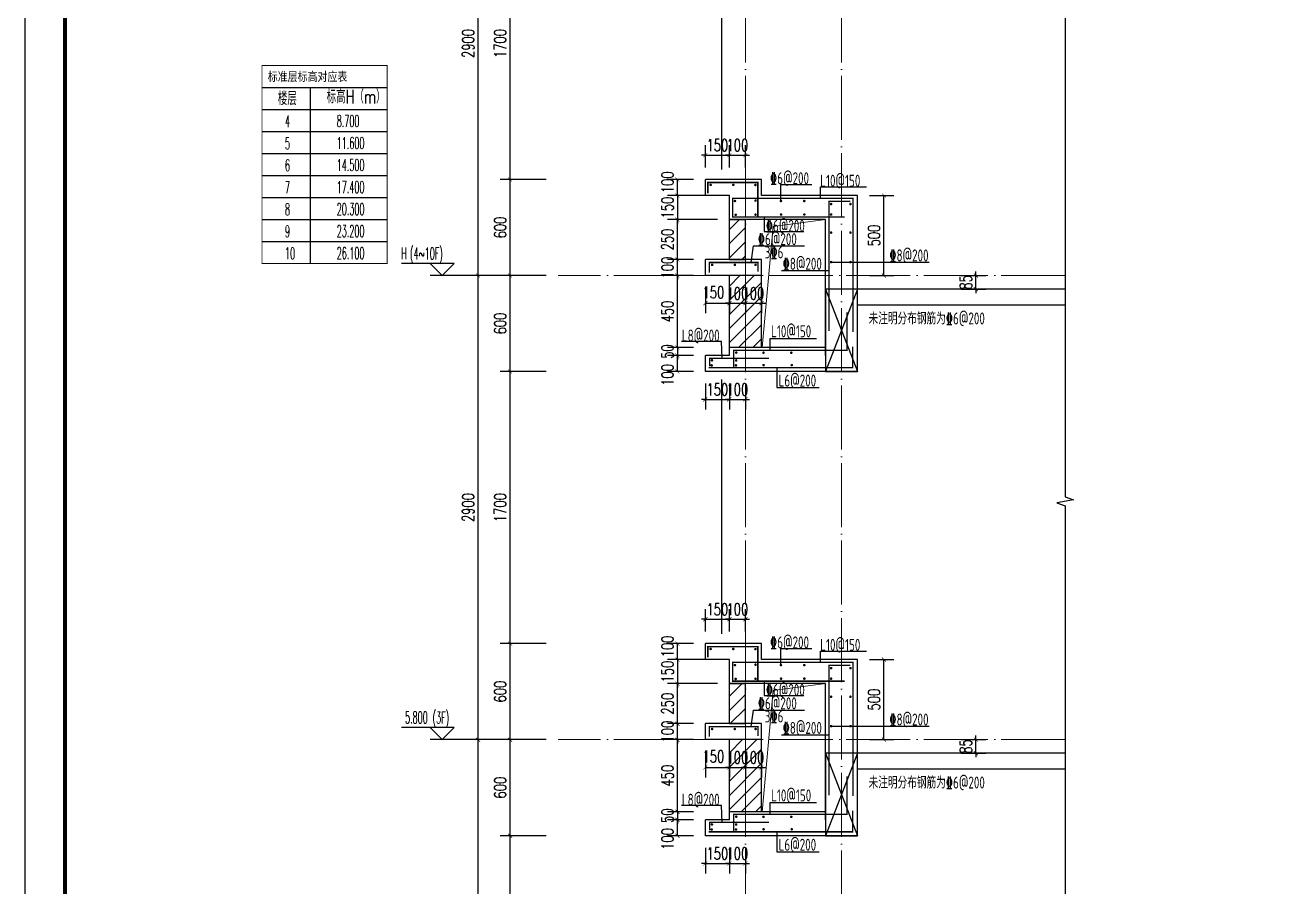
# Model space of a CAD drawing. Extents: x -461650 to 361314, y 245336 to 769729.
# Drawn here: x 209554 to 217406, y 665003 to 670388 of the extents above; entities that cross this region are included whole.
import ezdxf

# ---------------------------------------------------------------- set-up
doc = ezdxf.new("R2010")
doc.units = 0
doc.header["$LTSCALE"] = 1000
doc.linetypes.add('DOTE', pattern=[2.42, 2, -0.2, 0.02, -0.2])
doc.layers.get('0').update_dxf_attribs({"linetype": 'CONTINUOUS'})
doc.layers.get('DEFPOINTS').update_dxf_attribs({"linetype": 'CONTINUOUS'})
for name, color, linetype in [('C-Sheet-图框', 101, 'CONTINUOUS'), ('DIM_ELEV', 3, 'CONTINUOUS'), ('DIM_SYMB', 3, 'CONTINUOUS'), ('PUB_DIM', 3, 'CONTINUOUS'), ('PUB_TEXT', 2, 'CONTINUOUS'), ('REIN', 6, 'CONTINUOUS'), ('S-大样-砼线', 7, 'CONTINUOUS'), ('S-引出线', 40, 'CONTINUOUS'), ('TEXT', 2, 'CONTINUOUS'), ('WALL', 5, 'CONTINUOUS'), ('yichutu', 7, 'CONTINUOUS'), ('看线', 251, 'CONTINUOUS')]:
    doc.layers.add(name, color=color, linetype=linetype)
for name, color, linetype, lineweight in [('DOTE', 19, 'DOTE', 9), ('PUB_HATCH', 8, 'CONTINUOUS', 9), ('图框', 9, 'CONTINUOUS', 18), ('立面-洞口示意', 152, 'CONTINUOUS', 13)]:
    doc.layers.add(name, color=color, linetype=linetype, lineweight=lineweight)
doc.styles.add('_TCH_DIM', font='SIMPLEX.shx', dxfattribs={"width": 0.7, "bigfont": 'GBCBIG.shx'})
doc.styles.add('_TCH_DIM_T3', font='SIMPLEX', dxfattribs={"width": 0.705882, "bigfont": 'GBCBIG'})
doc.styles.add('TSSD_REIN', font='tssdeng.shx', dxfattribs={"width": 0.7, "height": 300, "bigfont": 'tssdchn.shx'})
doc.styles.add('w', font='tssdeng.shx', dxfattribs={"width": 0.8, "bigfont": 'tssdchn.shx'})
doc.styles.add('宋体', font='', dxfattribs={"height": 50})
doc.styles.get('宋体').set_extended_font_data('SimSun')
doc.dimstyles.new('_TCH_ARCH&&25', dxfattribs={"dimtxt": 74.375, "dimasz": 25, "dimexe": 62.5, "dimexo": 75, "dimgap": 25, "dimtad": 1, "dimdec": 0, "dimzin": 0, "dimdsep": 46, "dimtxsty": '_TCH_DIM_T3', "dimblk": 'ARCHTICK', "dimcen": 0.09, "dimclrt": 7, "dimazin": 0, "dimtfac": 1, "dimtdec": 0, "dimtix": 1, "dimtmove": 2, "dimatfit": 3, "dimldrblk": 'ARCHTICK', "dimfxl": 0, "dimtolj": 1, "dimtzin": 0, "dimarcsym": 0})
pattern_1 = [(45, (0, 44.88), (-44.1941915, 44.1941915), [])]

# ---------------------------------------------------------------- blocks, each defined once
blk = doc.blocks.new('GFDDDDRG')
at = {"layer": '图框'}
blk.add_lwpolyline([(923310, -107437), (923310, -159999), (893610, -159999), (893610, -107437)], close=True, dxfattribs=at)
blk.add_lwpolyline([(923310, -107437), (923310, -159999), (893610, -159999), (893610, -107437)], close=True, dxfattribs=at)
at = {"layer": '图框', "const_width": 50}
blk.add_lwpolyline([(894110, -159499), (922810, -159499), (922810, -108687), (894110, -108687)], close=True, dxfattribs=at)
blk = doc.blocks.new('A$C4D992532')
at = {"layer": 'C-Sheet-图框', "color": 0}
for p, q in [((-871.8, 1100), (-89.1, 1100)), ((-871.8, 1100), (-89.1, 1100)), ((-571.5, 1100), (-571.5, 0)), ((-871.8, 962.5), (-89.1, 962.5)), ((-871.8, 825), (-89.1, 825)), ((-871.8, 687.5), (-89.1, 687.5)), ((-871.8, 550), (-89.1, 550)), ((-871.8, 412.5), (-89.1, 412.5)), ((-871.8, 275), (-89.1, 275)), ((-871.8, 137.5), (-89.1, 137.5))]:
    blk.add_line(p, q, dxfattribs=at)
at = {"layer": 'C-Sheet-图框', "color": 0, "const_width": 6}
blk.add_lwpolyline([(-871.8, 0), (-89.1, 0), (-89.1, 1237.5), (-871.8, 1237.5)], close=True, dxfattribs=at)
at = {"layer": 'PUB_TEXT', "color": 2, "style": '宋体', "width": 0.8}
blk.add_text('标准层标高对应表', height=56.96, dxfattribs=at).set_placement((-835.8, 1139.9))
at = {"layer": 'PUB_TEXT', "style": '_TCH_DIM'}
for s, height, width, p in [('楼层', 84.4, 0.7, (-772.7, 989.5)), ('标高H（m）', 84.4, 0.7, (-468.2, 1000.6)), ('4', 74.4, 0.494118, (-728.4, 851.3)), ('8.700', 74.38, 0.494118, (-405, 853.2)), ('5', 74.4, 0.494118, (-728.4, 713.8)), ('11.600', 74.38, 0.494118, (-405, 715.7)), ('6', 74.4, 0.494118, (-728.4, 576.3)), ('14.500', 74.38, 0.494118, (-405, 578.2)), ('7', 74.4, 0.494118, (-728.4, 438.8)), ('17.400', 74.38, 0.494118, (-405, 440.7)), ('8', 74.4, 0.494118, (-728.4, 301.3)), ('20.300', 74.38, 0.494118, (-405, 303.2)), ('9', 74.4, 0.494118, (-728.4, 163.8)), ('23.200', 74.38, 0.494118, (-405, 165.7)), ('10', 74.38, 0.494118, (-728.4, 26.3)), ('26.100', 74.38, 0.494118, (-405, 28.2))]:
    blk.add_text(s, height=height, dxfattribs=dict(at, width=width)).set_placement(p)
blk = doc.blocks.new('yct-1051-594-26275-14850-25-1002.0')
at = {"layer": 'yichutu', "color": 7}
blk.add_lwpolyline([(0, 0), (0, 14850), (26275, 14850), (26275, 0)], close=True, dxfattribs=at)
blk = doc.blocks.new('_ArchTick')
at = {"color": 0, "linetype": 'ByBlock', "const_width": 0.15}
blk.add_lwpolyline([(-0.5, -0.5), (0.5, 0.5)], dxfattribs=at)
blk = doc.blocks.new('*D1346')
at = {"layer": 'DEFPOINTS', "color": 0}
for p in [(212583.8, 665323), (212883.8, 665323), (212883.8, 663623)]:
    blk.add_point(p, dxfattribs=at)
at = {"layer": 'PUB_DIM', "color": 0, "lineweight": -2}
for p, q in [((212808.8, 665323), (212521.3, 665323)), ((212583.8, 663623), (212583.8, 665323)), ((212808.8, 663623), (212521.3, 663623))]:
    blk.add_line(p, q, dxfattribs=at)
at = {"layer": 'PUB_DIM', "color": 0, "lineweight": -2, "xscale": 25, "yscale": 25, "zscale": 25}
for p, rotation in [((212583.8, 665323), 90), ((212583.8, 663623), 270)]:
    blk.add_blockref('_ArchTick', p, dxfattribs=dict(at, rotation=rotation))
at = {"layer": 'PUB_DIM', "color": 7, "insert": (212521.6, 664473), "char_height": 74.38, "attachment_point": 5, "rotation": 90, "style": '_TCH_DIM_T3'}
blk.add_mtext('\\A1;1700', dxfattribs=at)
blk = doc.blocks.new('*D1347')
at = {"layer": 'DEFPOINTS', "color": 0}
for p in [(212583.8, 665923), (212883.8, 665923), (212883.8, 665323)]:
    blk.add_point(p, dxfattribs=at)
at = {"layer": 'PUB_DIM', "color": 0, "lineweight": -2}
for p, q in [((212808.8, 665923), (212521.3, 665923)), ((212583.8, 665323), (212583.8, 665923)), ((212808.8, 665323), (212521.3, 665323))]:
    blk.add_line(p, q, dxfattribs=at)
at = {"layer": 'PUB_DIM', "color": 0, "lineweight": -2, "xscale": 25, "yscale": 25, "zscale": 25}
for p, rotation in [((212583.8, 665923), 90), ((212583.8, 665323), 270)]:
    blk.add_blockref('_ArchTick', p, dxfattribs=dict(at, rotation=rotation))
at = {"layer": 'PUB_DIM', "color": 7, "insert": (212521.6, 665623), "char_height": 74.38, "attachment_point": 5, "rotation": 90, "style": '_TCH_DIM_T3'}
blk.add_mtext('\\A1;600', dxfattribs=at)
blk = doc.blocks.new('*D1348')
at = {"layer": 'DEFPOINTS', "color": 0}
for p in [(212583.8, 666523), (212883.8, 666523), (212883.8, 665923)]:
    blk.add_point(p, dxfattribs=at)
at = {"layer": 'PUB_DIM', "color": 0, "lineweight": -2}
for p, q in [((212808.8, 666523), (212521.3, 666523)), ((212583.8, 665923), (212583.8, 666523)), ((212808.8, 665923), (212521.3, 665923))]:
    blk.add_line(p, q, dxfattribs=at)
at = {"layer": 'PUB_DIM', "color": 0, "lineweight": -2, "xscale": 25, "yscale": 25, "zscale": 25}
for p, rotation in [((212583.8, 666523), 90), ((212583.8, 665923), 270)]:
    blk.add_blockref('_ArchTick', p, dxfattribs=dict(at, rotation=rotation))
at = {"layer": 'PUB_DIM', "color": 7, "insert": (212521.6, 666223), "char_height": 74.38, "attachment_point": 5, "rotation": 90, "style": '_TCH_DIM_T3'}
blk.add_mtext('\\A1;600', dxfattribs=at)
blk = doc.blocks.new('*D1349')
at = {"layer": 'DEFPOINTS', "color": 0}
for p in [(212583.8, 668223), (212883.8, 668223), (212883.8, 666523)]:
    blk.add_point(p, dxfattribs=at)
at = {"layer": 'PUB_DIM', "color": 0, "lineweight": -2}
for p, q in [((212808.8, 668223), (212521.3, 668223)), ((212583.8, 666523), (212583.8, 668223)), ((212808.8, 666523), (212521.3, 666523))]:
    blk.add_line(p, q, dxfattribs=at)
at = {"layer": 'PUB_DIM', "color": 0, "lineweight": -2, "xscale": 25, "yscale": 25, "zscale": 25}
for p, rotation in [((212583.8, 668223), 90), ((212583.8, 666523), 270)]:
    blk.add_blockref('_ArchTick', p, dxfattribs=dict(at, rotation=rotation))
at = {"layer": 'PUB_DIM', "color": 7, "insert": (212521.6, 667373), "char_height": 74.38, "attachment_point": 5, "rotation": 90, "style": '_TCH_DIM_T3'}
blk.add_mtext('\\A1;1700', dxfattribs=at)
blk = doc.blocks.new('*D1350')
at = {"layer": 'DEFPOINTS', "color": 0}
for p in [(212583.8, 668823), (212883.8, 668823), (212883.8, 668223)]:
    blk.add_point(p, dxfattribs=at)
at = {"layer": 'PUB_DIM', "color": 0, "lineweight": -2}
for p, q in [((212808.8, 668823), (212521.3, 668823)), ((212583.8, 668223), (212583.8, 668823)), ((212808.8, 668223), (212521.3, 668223))]:
    blk.add_line(p, q, dxfattribs=at)
at = {"layer": 'PUB_DIM', "color": 0, "lineweight": -2, "xscale": 25, "yscale": 25, "zscale": 25}
for p, rotation in [((212583.8, 668823), 90), ((212583.8, 668223), 270)]:
    blk.add_blockref('_ArchTick', p, dxfattribs=dict(at, rotation=rotation))
at = {"layer": 'PUB_DIM', "color": 7, "insert": (212521.6, 668523), "char_height": 74.38, "attachment_point": 5, "rotation": 90, "style": '_TCH_DIM_T3'}
blk.add_mtext('\\A1;600', dxfattribs=at)
blk = doc.blocks.new('*D1351')
at = {"layer": 'DEFPOINTS', "color": 0}
for p in [(212583.8, 669423), (212883.8, 669423), (212883.8, 668823)]:
    blk.add_point(p, dxfattribs=at)
at = {"layer": 'PUB_DIM', "color": 0, "lineweight": -2}
for p, q in [((212808.8, 669423), (212521.3, 669423)), ((212583.8, 668823), (212583.8, 669423)), ((212808.8, 668823), (212521.3, 668823))]:
    blk.add_line(p, q, dxfattribs=at)
at = {"layer": 'PUB_DIM', "color": 0, "lineweight": -2, "xscale": 25, "yscale": 25, "zscale": 25}
for p, rotation in [((212583.8, 669423), 90), ((212583.8, 668823), 270)]:
    blk.add_blockref('_ArchTick', p, dxfattribs=dict(at, rotation=rotation))
at = {"layer": 'PUB_DIM', "color": 7, "insert": (212521.6, 669123), "char_height": 74.38, "attachment_point": 5, "rotation": 90, "style": '_TCH_DIM_T3'}
blk.add_mtext('\\A1;600', dxfattribs=at)
blk = doc.blocks.new('*D1352')
at = {"layer": 'DEFPOINTS', "color": 0}
for p in [(212583.8, 671123), (212883.8, 671123), (212883.8, 669423)]:
    blk.add_point(p, dxfattribs=at)
at = {"layer": 'PUB_DIM', "color": 0, "lineweight": -2}
for p, q in [((212808.8, 671123), (212521.3, 671123)), ((212583.8, 669423), (212583.8, 671123)), ((212808.8, 669423), (212521.3, 669423))]:
    blk.add_line(p, q, dxfattribs=at)
at = {"layer": 'PUB_DIM', "color": 0, "lineweight": -2, "xscale": 25, "yscale": 25, "zscale": 25}
for p, rotation in [((212583.8, 671123), 90), ((212583.8, 669423), 270)]:
    blk.add_blockref('_ArchTick', p, dxfattribs=dict(at, rotation=rotation))
at = {"layer": 'PUB_DIM', "color": 7, "insert": (212521.6, 670273), "char_height": 74.38, "attachment_point": 5, "rotation": 90, "style": '_TCH_DIM_T3'}
blk.add_mtext('\\A1;1700', dxfattribs=at)
blk = doc.blocks.new('*D1360')
at = {"layer": 'DEFPOINTS', "color": 0}
for p in [(212383.8, 665923), (212883.8, 665923), (212883.8, 663023)]:
    blk.add_point(p, dxfattribs=at)
at = {"layer": 'PUB_DIM', "color": 0, "lineweight": -2}
for p, q in [((212808.8, 665923), (212321.3, 665923)), ((212383.8, 663023), (212383.8, 665923)), ((212808.8, 663023), (212321.3, 663023))]:
    blk.add_line(p, q, dxfattribs=at)
at = {"layer": 'PUB_DIM', "color": 0, "lineweight": -2, "xscale": 25, "yscale": 25, "zscale": 25}
for p, rotation in [((212383.8, 665923), 90), ((212383.8, 663023), 270)]:
    blk.add_blockref('_ArchTick', p, dxfattribs=dict(at, rotation=rotation))
at = {"layer": 'PUB_DIM', "color": 7, "insert": (212321.6, 664473), "char_height": 74.38, "attachment_point": 5, "rotation": 90, "style": '_TCH_DIM_T3'}
blk.add_mtext('\\A1;2900', dxfattribs=at)
blk = doc.blocks.new('*D1361')
at = {"layer": 'DEFPOINTS', "color": 0}
for p in [(212383.8, 668823), (212883.8, 668823), (212883.8, 665923)]:
    blk.add_point(p, dxfattribs=at)
at = {"layer": 'PUB_DIM', "color": 0, "lineweight": -2}
for p, q in [((212808.8, 668823), (212321.3, 668823)), ((212383.8, 665923), (212383.8, 668823)), ((212808.8, 665923), (212321.3, 665923))]:
    blk.add_line(p, q, dxfattribs=at)
at = {"layer": 'PUB_DIM', "color": 0, "lineweight": -2, "xscale": 25, "yscale": 25, "zscale": 25}
for p, rotation in [((212383.8, 668823), 90), ((212383.8, 665923), 270)]:
    blk.add_blockref('_ArchTick', p, dxfattribs=dict(at, rotation=rotation))
at = {"layer": 'PUB_DIM', "color": 7, "insert": (212321.6, 667373), "char_height": 74.38, "attachment_point": 5, "rotation": 90, "style": '_TCH_DIM_T3'}
blk.add_mtext('\\A1;2900', dxfattribs=at)
blk = doc.blocks.new('*D1362')
at = {"layer": 'DEFPOINTS', "color": 0}
for p in [(212383.8, 671723), (212883.8, 671723), (212883.8, 668823)]:
    blk.add_point(p, dxfattribs=at)
at = {"layer": 'PUB_DIM', "color": 0, "lineweight": -2}
for p, q in [((212808.8, 671723), (212321.3, 671723)), ((212383.8, 668823), (212383.8, 671723)), ((212808.8, 668823), (212321.3, 668823))]:
    blk.add_line(p, q, dxfattribs=at)
at = {"layer": 'PUB_DIM', "color": 0, "lineweight": -2, "xscale": 25, "yscale": 25, "zscale": 25}
for p, rotation in [((212383.8, 671723), 90), ((212383.8, 668823), 270)]:
    blk.add_blockref('_ArchTick', p, dxfattribs=dict(at, rotation=rotation))
at = {"layer": 'PUB_DIM', "color": 7, "insert": (212321.6, 670273), "char_height": 74.38, "attachment_point": 5, "rotation": 90, "style": '_TCH_DIM_T3'}
blk.add_mtext('\\A1;2900', dxfattribs=at)
blk = doc.blocks.new('*D2044')
at = {"layer": 'DEFPOINTS', "color": 0}
for p in [(1114128.3, 465143.4), (1114278.3, 465143.4), (1114278.3, 464969.7)]:
    blk.add_point(p, dxfattribs=at)
at = {"layer": 'PUB_DIM', "color": 0, "lineweight": -2}
for p, q in [((1114128.3, 465068.4), (1114128.3, 464907.2)), ((1114278.3, 465068.4), (1114278.3, 464907.2)), ((1114128.3, 464969.7), (1114278.3, 464969.7))]:
    blk.add_line(p, q, dxfattribs=at)
at = {"layer": 'PUB_DIM', "color": 0, "lineweight": -2, "xscale": 25, "yscale": 25, "zscale": 25, "rotation": 180}
blk.add_blockref('_ArchTick', (1114128.3, 464969.7), dxfattribs=at)
at = {"layer": 'PUB_DIM', "color": 0, "lineweight": -2, "xscale": 25, "yscale": 25, "zscale": 25}
blk.add_blockref('_ArchTick', (1114278.3, 464969.7), dxfattribs=at)
at = {"layer": 'PUB_DIM', "color": 7, "insert": (1114178.9, 465038.4), "char_height": 74.38, "attachment_point": 5, "style": '_TCH_DIM_T3'}
blk.add_mtext('\\A1;150', dxfattribs=at)
blk = doc.blocks.new('*D2045')
at = {"layer": 'DEFPOINTS', "color": 0}
for p in [(1114278.3, 465143.4), (1114378.3, 465143.4), (1114378.3, 464969.7)]:
    blk.add_point(p, dxfattribs=at)
at = {"layer": 'PUB_DIM', "color": 0, "lineweight": -2}
for p, q in [((1114278.3, 465068.4), (1114278.3, 464907.2)), ((1114378.3, 465068.4), (1114378.3, 464907.2)), ((1114278.3, 464969.7), (1114253.3, 464969.7)), ((1114278.3, 464969.7), (1114378.3, 464969.7)), ((1114378.3, 464969.7), (1114403.3, 464969.7))]:
    blk.add_line(p, q, dxfattribs=at)
at = {"layer": 'PUB_DIM', "color": 0, "lineweight": -2, "xscale": 25, "yscale": 25, "zscale": 25}
blk.add_blockref('_ArchTick', (1114278.3, 464969.7), dxfattribs=at)
at = {"layer": 'PUB_DIM', "color": 0, "lineweight": -2, "xscale": 25, "yscale": 25, "zscale": 25, "rotation": 180}
blk.add_blockref('_ArchTick', (1114378.3, 464969.7), dxfattribs=at)
at = {"layer": 'PUB_DIM', "color": 7, "insert": (1114328.3, 465031.8), "char_height": 74.38, "attachment_point": 5, "style": '_TCH_DIM_T3'}
blk.add_mtext('\\A1;100', dxfattribs=at)
blk = doc.blocks.new('*D2046')
at = {"layer": 'DEFPOINTS', "color": 0}
for p in [(1114378.3, 465143.4), (1114478.3, 465143.4), (1114478.3, 464969.7)]:
    blk.add_point(p, dxfattribs=at)
at = {"layer": 'PUB_DIM', "color": 0, "lineweight": -2}
for p, q in [((1114378.3, 465068.4), (1114378.3, 464907.2)), ((1114478.3, 465068.4), (1114478.3, 464907.2)), ((1114378.3, 464969.7), (1114353.3, 464969.7)), ((1114378.3, 464969.7), (1114478.3, 464969.7)), ((1114478.3, 464969.7), (1114503.3, 464969.7))]:
    blk.add_line(p, q, dxfattribs=at)
at = {"layer": 'PUB_DIM', "color": 0, "lineweight": -2, "xscale": 25, "yscale": 25, "zscale": 25}
blk.add_blockref('_ArchTick', (1114378.3, 464969.7), dxfattribs=at)
at = {"layer": 'PUB_DIM', "color": 0, "lineweight": -2, "xscale": 25, "yscale": 25, "zscale": 25, "rotation": 180}
blk.add_blockref('_ArchTick', (1114478.3, 464969.7), dxfattribs=at)
at = {"layer": 'PUB_DIM', "color": 7, "insert": (1114428.3, 465031.8), "char_height": 74.38, "attachment_point": 5, "style": '_TCH_DIM_T3'}
blk.add_mtext('\\A1;100', dxfattribs=at)
blk = doc.blocks.new('*D2047')
at = {"layer": 'DEFPOINTS', "color": 0}
for p in [(1115078.3, 465643.4), (1115244.2, 465643.4), (1115078.3, 465143.4)]:
    blk.add_point(p, dxfattribs=at)
at = {"layer": 'PUB_DIM', "color": 0, "lineweight": -2}
for p, q in [((1115153.3, 465643.4), (1115306.7, 465643.4)), ((1115244.2, 465143.4), (1115244.2, 465643.4)), ((1115153.3, 465143.4), (1115306.7, 465143.4))]:
    blk.add_line(p, q, dxfattribs=at)
at = {"layer": 'PUB_DIM', "color": 0, "lineweight": -2, "xscale": 25, "yscale": 25, "zscale": 25}
for p, rotation in [((1115244.2, 465643.4), 90), ((1115244.2, 465143.4), 270)]:
    blk.add_blockref('_ArchTick', p, dxfattribs=dict(at, rotation=rotation))
at = {"layer": 'PUB_DIM', "color": 7, "insert": (1115182, 465393.4), "char_height": 74.38, "attachment_point": 5, "rotation": 90, "style": '_TCH_DIM_T3'}
blk.add_mtext('\\A1;500', dxfattribs=at)
blk = doc.blocks.new('*D2048')
at = {"layer": 'DEFPOINTS', "color": 0}
for p in [(1113953.7, 465743.4), (1114128.3, 465743.4), (1114128.3, 465643.4)]:
    blk.add_point(p, dxfattribs=at)
at = {"layer": 'PUB_DIM', "color": 0, "lineweight": -2}
for p, q in [((1114053.3, 465743.4), (1113891.2, 465743.4)), ((1113953.7, 465643.4), (1113953.7, 465743.4)), ((1114053.3, 465643.4), (1113891.2, 465643.4))]:
    blk.add_line(p, q, dxfattribs=at)
at = {"layer": 'PUB_DIM', "color": 0, "lineweight": -2, "xscale": 25, "yscale": 25, "zscale": 25}
for p, rotation in [((1113953.7, 465743.4), 90), ((1113953.7, 465643.4), 270)]:
    blk.add_blockref('_ArchTick', p, dxfattribs=dict(at, rotation=rotation))
at = {"layer": 'PUB_DIM', "color": 7, "insert": (1113891.5, 465726.1), "char_height": 74.38, "attachment_point": 5, "rotation": 90, "style": '_TCH_DIM_T3'}
blk.add_mtext('\\A1;100', dxfattribs=at)
blk = doc.blocks.new('*D2049')
at = {"layer": 'DEFPOINTS', "color": 0}
for p in [(1113953.7, 465493.4), (1114128.3, 465493.4), (1114128.3, 465243.4)]:
    blk.add_point(p, dxfattribs=at)
at = {"layer": 'PUB_DIM', "color": 0, "lineweight": -2}
for p, q in [((1114053.3, 465493.4), (1113891.2, 465493.4)), ((1113953.7, 465243.4), (1113953.7, 465493.4)), ((1114053.3, 465243.4), (1113891.2, 465243.4))]:
    blk.add_line(p, q, dxfattribs=at)
at = {"layer": 'PUB_DIM', "color": 0, "lineweight": -2, "xscale": 25, "yscale": 25, "zscale": 25}
for p, rotation in [((1113953.7, 465493.4), 90), ((1113953.7, 465243.4), 270)]:
    blk.add_blockref('_ArchTick', p, dxfattribs=dict(at, rotation=rotation))
at = {"layer": 'PUB_DIM', "color": 7, "insert": (1113891.5, 465368.4), "char_height": 74.38, "attachment_point": 5, "rotation": 90, "style": '_TCH_DIM_T3'}
blk.add_mtext('\\A1;250', dxfattribs=at)
blk = doc.blocks.new('*D2050')
at = {"layer": 'DEFPOINTS', "color": 0}
for p in [(1113953.7, 465243.4), (1114128.3, 465243.4), (1114128.3, 465143.4)]:
    blk.add_point(p, dxfattribs=at)
at = {"layer": 'PUB_DIM', "color": 0, "lineweight": -2}
for p, q in [((1113953.7, 465243.4), (1113953.7, 465268.4)), ((1114053.3, 465243.4), (1113891.2, 465243.4)), ((1113953.7, 465143.4), (1113953.7, 465243.4)), ((1114053.3, 465143.4), (1113891.2, 465143.4)), ((1113953.7, 465143.4), (1113953.7, 465118.4))]:
    blk.add_line(p, q, dxfattribs=at)
at = {"layer": 'PUB_DIM', "color": 0, "lineweight": -2, "xscale": 25, "yscale": 25, "zscale": 25}
for p, rotation in [((1113953.7, 465243.4), 270), ((1113953.7, 465143.4), 90)]:
    blk.add_blockref('_ArchTick', p, dxfattribs=dict(at, rotation=rotation))
at = {"layer": 'PUB_DIM', "color": 7, "insert": (1113891.5, 465193.4), "char_height": 74.38, "attachment_point": 5, "rotation": 90, "style": '_TCH_DIM_T3'}
blk.add_mtext('\\A1;100', dxfattribs=at)
blk = doc.blocks.new('*D2051')
at = {"layer": 'DEFPOINTS', "color": 0}
for p in [(1113953.7, 465143.4), (1114128.3, 465143.4), (1114128.3, 464693.4)]:
    blk.add_point(p, dxfattribs=at)
at = {"layer": 'PUB_DIM', "color": 0, "lineweight": -2}
for p, q in [((1114053.3, 465143.4), (1113891.2, 465143.4)), ((1113953.7, 464693.4), (1113953.7, 465143.4)), ((1114053.3, 464693.4), (1113891.2, 464693.4))]:
    blk.add_line(p, q, dxfattribs=at)
at = {"layer": 'PUB_DIM', "color": 0, "lineweight": -2, "xscale": 25, "yscale": 25, "zscale": 25}
for p, rotation in [((1113953.7, 465143.4), 90), ((1113953.7, 464693.4), 270)]:
    blk.add_blockref('_ArchTick', p, dxfattribs=dict(at, rotation=rotation))
at = {"layer": 'PUB_DIM', "color": 7, "insert": (1113891.5, 464918.4), "char_height": 74.38, "attachment_point": 5, "rotation": 90, "style": '_TCH_DIM_T3'}
blk.add_mtext('\\A1;450', dxfattribs=at)
blk = doc.blocks.new('*D2052')
at = {"layer": 'DEFPOINTS', "color": 0}
for p in [(1113953.7, 464643.4), (1114128.3, 464643.4), (1114128.3, 464543.4)]:
    blk.add_point(p, dxfattribs=at)
at = {"layer": 'PUB_DIM', "color": 0, "lineweight": -2}
for p, q in [((1114053.3, 464643.4), (1113891.2, 464643.4)), ((1113953.7, 464543.4), (1113953.7, 464643.4)), ((1114053.3, 464543.4), (1113891.2, 464543.4))]:
    blk.add_line(p, q, dxfattribs=at)
at = {"layer": 'PUB_DIM', "color": 0, "lineweight": -2, "xscale": 25, "yscale": 25, "zscale": 25}
for p, rotation in [((1113953.7, 464643.4), 90), ((1113953.7, 464543.4), 270)]:
    blk.add_blockref('_ArchTick', p, dxfattribs=dict(at, rotation=rotation))
at = {"layer": 'PUB_DIM', "color": 7, "insert": (1113891.5, 464522.7), "char_height": 74.38, "attachment_point": 5, "rotation": 90, "style": '_TCH_DIM_T3'}
blk.add_mtext('\\A1;100', dxfattribs=at)
blk = doc.blocks.new('*D2053')
at = {"layer": 'DEFPOINTS', "color": 0}
for p in [(1114128.3, 464543.4), (1114278.3, 464543.4), (1114278.3, 464369.7)]:
    blk.add_point(p, dxfattribs=at)
at = {"layer": 'PUB_DIM', "color": 0, "lineweight": -2}
for p, q in [((1114128.3, 464468.4), (1114128.3, 464307.2)), ((1114278.3, 464468.4), (1114278.3, 464307.2)), ((1114128.3, 464369.7), (1114103.3, 464369.7)), ((1114128.3, 464369.7), (1114278.3, 464369.7)), ((1114278.3, 464369.7), (1114303.3, 464369.7))]:
    blk.add_line(p, q, dxfattribs=at)
at = {"layer": 'PUB_DIM', "color": 0, "lineweight": -2, "xscale": 25, "yscale": 25, "zscale": 25}
blk.add_blockref('_ArchTick', (1114128.3, 464369.7), dxfattribs=at)
at = {"layer": 'PUB_DIM', "color": 0, "lineweight": -2, "xscale": 25, "yscale": 25, "zscale": 25, "rotation": 180}
blk.add_blockref('_ArchTick', (1114278.3, 464369.7), dxfattribs=at)
at = {"layer": 'PUB_DIM', "color": 7, "insert": (1114203.3, 464431.8), "char_height": 74.38, "attachment_point": 5, "style": '_TCH_DIM_T3'}
blk.add_mtext('\\A1;150', dxfattribs=at)
blk = doc.blocks.new('*D2054')
at = {"layer": 'DEFPOINTS', "color": 0}
for p in [(1114278.3, 464543.4), (1114378.3, 464543.4), (1114378.3, 464369.7)]:
    blk.add_point(p, dxfattribs=at)
at = {"layer": 'PUB_DIM', "color": 0, "lineweight": -2}
for p, q in [((1114278.3, 464468.4), (1114278.3, 464307.2)), ((1114378.3, 464468.4), (1114378.3, 464307.2)), ((1114278.3, 464369.7), (1114253.3, 464369.7)), ((1114278.3, 464369.7), (1114378.3, 464369.7)), ((1114378.3, 464369.7), (1114403.3, 464369.7))]:
    blk.add_line(p, q, dxfattribs=at)
at = {"layer": 'PUB_DIM', "color": 0, "lineweight": -2, "xscale": 25, "yscale": 25, "zscale": 25}
blk.add_blockref('_ArchTick', (1114278.3, 464369.7), dxfattribs=at)
at = {"layer": 'PUB_DIM', "color": 0, "lineweight": -2, "xscale": 25, "yscale": 25, "zscale": 25, "rotation": 180}
blk.add_blockref('_ArchTick', (1114378.3, 464369.7), dxfattribs=at)
at = {"layer": 'PUB_DIM', "color": 7, "insert": (1114328.3, 464431.8), "char_height": 74.38, "attachment_point": 5, "style": '_TCH_DIM_T3'}
blk.add_mtext('\\A1;100', dxfattribs=at)
blk = doc.blocks.new('*D2055')
at = {"layer": 'DEFPOINTS', "color": 0}
for p in [(1114278.3, 465895.7), (1114128.3, 465743.4), (1114278.3, 465743.4)]:
    blk.add_point(p, dxfattribs=at)
at = {"layer": 'PUB_DIM', "color": 0, "lineweight": -2}
for p, q in [((1114128.3, 465818.4), (1114128.3, 465958.2)), ((1114278.3, 465818.4), (1114278.3, 465958.2)), ((1114128.3, 465895.7), (1114103.3, 465895.7)), ((1114128.3, 465895.7), (1114278.3, 465895.7)), ((1114278.3, 465895.7), (1114303.3, 465895.7))]:
    blk.add_line(p, q, dxfattribs=at)
at = {"layer": 'PUB_DIM', "color": 0, "lineweight": -2, "xscale": 25, "yscale": 25, "zscale": 25}
blk.add_blockref('_ArchTick', (1114128.3, 465895.7), dxfattribs=at)
at = {"layer": 'PUB_DIM', "color": 0, "lineweight": -2, "xscale": 25, "yscale": 25, "zscale": 25, "rotation": 180}
blk.add_blockref('_ArchTick', (1114278.3, 465895.7), dxfattribs=at)
at = {"layer": 'PUB_DIM', "color": 7, "insert": (1114203.3, 465957.9), "char_height": 74.38, "attachment_point": 5, "style": '_TCH_DIM_T3'}
blk.add_mtext('\\A1;150', dxfattribs=at)
blk = doc.blocks.new('*D2056')
at = {"layer": 'DEFPOINTS', "color": 0}
for p in [(1114378.3, 465895.7), (1114278.3, 465743.4), (1114378.3, 465743.4)]:
    blk.add_point(p, dxfattribs=at)
at = {"layer": 'PUB_DIM', "color": 0, "lineweight": -2}
for p, q in [((1114278.3, 465818.4), (1114278.3, 465958.2)), ((1114378.3, 465818.4), (1114378.3, 465958.2)), ((1114278.3, 465895.7), (1114253.3, 465895.7)), ((1114278.3, 465895.7), (1114378.3, 465895.7)), ((1114378.3, 465895.7), (1114403.3, 465895.7))]:
    blk.add_line(p, q, dxfattribs=at)
at = {"layer": 'PUB_DIM', "color": 0, "lineweight": -2, "xscale": 25, "yscale": 25, "zscale": 25}
blk.add_blockref('_ArchTick', (1114278.3, 465895.7), dxfattribs=at)
at = {"layer": 'PUB_DIM', "color": 0, "lineweight": -2, "xscale": 25, "yscale": 25, "zscale": 25, "rotation": 180}
blk.add_blockref('_ArchTick', (1114378.3, 465895.7), dxfattribs=at)
at = {"layer": 'PUB_DIM', "color": 7, "insert": (1114328.3, 465957.9), "char_height": 74.38, "attachment_point": 5, "style": '_TCH_DIM_T3'}
blk.add_mtext('\\A1;100', dxfattribs=at)
blk = doc.blocks.new('*D2057')
at = {"layer": 'DEFPOINTS', "color": 0}
for p in [(1115652.5, 465143.4), (1115818.5, 465143.4), (1115652.5, 465058.4)]:
    blk.add_point(p, dxfattribs=at)
at = {"layer": 'PUB_DIM', "color": 0, "lineweight": -2}
for p, q in [((1115727.5, 465143.4), (1115881, 465143.4)), ((1115818.5, 465143.4), (1115818.5, 465168.4)), ((1115818.5, 465058.4), (1115818.5, 465143.4)), ((1115727.5, 465058.4), (1115881, 465058.4)), ((1115818.5, 465058.4), (1115818.5, 465033.4))]:
    blk.add_line(p, q, dxfattribs=at)
at = {"layer": 'PUB_DIM', "color": 0, "lineweight": -2, "xscale": 25, "yscale": 25, "zscale": 25}
for p, rotation in [((1115818.5, 465143.4), 270), ((1115818.5, 465058.4), 90)]:
    blk.add_blockref('_ArchTick', p, dxfattribs=dict(at, rotation=rotation))
at = {"layer": 'PUB_DIM', "color": 7, "insert": (1115756.3, 465100.9), "char_height": 74.38, "attachment_point": 5, "rotation": 90, "style": '_TCH_DIM_T3'}
blk.add_mtext('\\A1;85', dxfattribs=at)
blk = doc.blocks.new('*D2058')
at = {"layer": 'DEFPOINTS', "color": 0}
for p in [(1114278.3, 465643.4), (1113953.7, 465493.4), (1114278.3, 465493.4)]:
    blk.add_point(p, dxfattribs=at)
at = {"layer": 'PUB_DIM', "color": 0, "lineweight": -2}
for p, q in [((1113953.7, 465643.4), (1113953.7, 465668.4)), ((1114203.3, 465643.4), (1113891.2, 465643.4)), ((1113953.7, 465643.4), (1113953.7, 465493.4)), ((1114203.3, 465493.4), (1113891.2, 465493.4)), ((1113953.7, 465493.4), (1113953.7, 465468.4))]:
    blk.add_line(p, q, dxfattribs=at)
at = {"layer": 'PUB_DIM', "color": 0, "lineweight": -2, "xscale": 25, "yscale": 25, "zscale": 25}
for p, rotation in [((1113953.7, 465643.4), 270), ((1113953.7, 465493.4), 90)]:
    blk.add_blockref('_ArchTick', p, dxfattribs=dict(at, rotation=rotation))
at = {"layer": 'PUB_DIM', "color": 7, "insert": (1113891.5, 465568.4), "char_height": 74.38, "attachment_point": 5, "rotation": 90, "style": '_TCH_DIM_T3'}
blk.add_mtext('\\A1;150', dxfattribs=at)
blk = doc.blocks.new('*D2043')
at = {"layer": 'DEFPOINTS', "color": 0}
for p in [(1113953.7, 464643.4), (1114128.3, 464693.4), (1114128.3, 464643.4)]:
    blk.add_point(p, dxfattribs=at)
at = {"layer": 'PUB_DIM', "color": 0, "lineweight": -2}
for p, q in [((1113953.7, 464693.4), (1113953.7, 464718.4)), ((1114053.3, 464693.4), (1113891.2, 464693.4)), ((1114053.3, 464643.4), (1113891.2, 464643.4)), ((1113953.7, 464693.4), (1113953.7, 464643.4)), ((1113953.7, 464643.4), (1113953.7, 464618.4))]:
    blk.add_line(p, q, dxfattribs=at)
at = {"layer": 'PUB_DIM', "color": 0, "lineweight": -2, "xscale": 25, "yscale": 25, "zscale": 25}
for p, rotation in [((1113953.7, 464693.4), 270), ((1113953.7, 464643.4), 90)]:
    blk.add_blockref('_ArchTick', p, dxfattribs=dict(at, rotation=rotation))
at = {"layer": 'PUB_DIM', "color": 7, "insert": (1113891.5, 464668.4), "char_height": 74.38, "attachment_point": 5, "rotation": 90, "style": '_TCH_DIM_T3'}
blk.add_mtext('\\A1;50', dxfattribs=at)
blk = doc.blocks.new('FSDFSFSFSFEFSFESF')
at = {"layer": 'PUB_HATCH'}
h = blk.add_hatch(dxfattribs=at)
h.set_pattern_fill('普通砖', color=256, scale=25, style=0)
h.set_pattern_definition(pattern_1)
h.paths.add_polyline_path([(1114378.3, 465493.4), (1114278.3, 465493.4), (1114278.3, 465243.4), (1114378.3, 465243.4)])
h = blk.add_hatch(dxfattribs=at)
h.set_pattern_fill('普通砖', color=256, scale=25, style=0)
h.set_pattern_definition(pattern_1)
h.paths.add_polyline_path([(1114278.3, 464693.4), (1114478.3, 464693.4), (1114478.3, 465143.4), (1114278.3, 465143.4)])
at = {"layer": 'REIN'}
for points in [[(1114144.1, 465657.4, 9, 9, 0), (1114144.1, 465724.6, 9, 9, 0), (1114456.2, 465724.6, 9, 9, 0), (1114456.2, 465508.6, 9, 9, 0), (1114298.9, 465508.6, 9, 9, 0), (1114298.9, 465625.9, 9, 9, 0), (1115051.5, 465625.9, 9, 9, 0), (1115051.5, 464790.8, 9, 9, 0)], [(1114900.4, 464796.4, 9, 9, 0), (1114900.4, 465607.6, 9, 9, 0), (1115035.2, 465607.6, 9, 9, 0)], [(1114148.9, 464567.6, 9, 9, 0), (1115049.3, 464567.6, 9, 9, 0), (1115049.3, 464699.1, 9, 9, 0)]]:
    blk.add_lwpolyline(points, format="xyseb", dxfattribs=at)
at = {"layer": 'REIN', "const_width": 8}
for points in [[(1114157.4, 465710, 1), (1114165.4, 465710, 1)], [(1114298.9, 465710, 1), (1114306.9, 465710, 1)], [(1114437.2, 465709.1, 1), (1114445.2, 465709.1, 1)], [(1114309.1, 465609.1, 1), (1114317.1, 465609.1, 1)], [(1114437.9, 465611.7, 1), (1114445.9, 465611.7, 1)], [(1114596.5, 465609.1, 1), (1114604.5, 465609.1, 1)], [(1114742.5, 465609.1, 1), (1114750.5, 465609.1, 1)], [(1114910.2, 465589.9, 1), (1114918.2, 465589.9, 1)], [(1115030.9, 465589.9, 1), (1115038.9, 465589.9, 1)], [(1114313.7, 465523, 1), (1114321.7, 465523, 1)], [(1114437.9, 465523.9, 1), (1114445.9, 465523.9, 1)], [(1114597.5, 465524.6, 1), (1114605.5, 465524.6, 1)], [(1114742.8, 465524.6, 1), (1114750.8, 465524.6, 1)], [(1114910.1, 465524.6, 1), (1114918.1, 465524.6, 1)], [(1114910.2, 465411.6, 1), (1114918.2, 465411.6, 1)], [(1115030.9, 465411.6, 1), (1115038.9, 465411.6, 1)], [(1114166.7, 465210, 1), (1114174.7, 465210, 1)], [(1114308.2, 465210, 1), (1114316.2, 465210, 1)], [(1114438.2, 465210, 1), (1114446.2, 465210, 1)], [(1114910.2, 465227.4, 1), (1114918.2, 465227.4, 1)], [(1115030.9, 465227.4, 1), (1115038.9, 465227.4, 1)], [(1114317.4, 464662, 1), (1114325.4, 464662, 1)], [(1114487.3, 464661.2, 1), (1114495.3, 464661.2, 1)], [(1114661.3, 464661.2, 1), (1114669.3, 464661.2, 1)], [(1114163.7, 464582, 1), (1114171.7, 464582, 1)], [(1114165.6, 464613.7, 1), (1114173.6, 464613.7, 1)], [(1114315.6, 464582.2, 1), (1114323.6, 464582.2, 1)], [(1114317, 464613.1, 1), (1114325, 464613.1, 1)], [(1114488.3, 464583.6, 1), (1114496.3, 464583.6, 1)], [(1114664.2, 464583.6, 1), (1114672.2, 464583.6, 1)]]:
    blk.add_lwpolyline(points, format="xyb", close=True, dxfattribs=at)
at = {"layer": 'REIN', "const_width": 9}
for points in [[(1114298.9, 465508.6), (1114999, 465508.6)], [(1114153.2, 465161.2), (1114153.2, 465225), (1114457.1, 465225), (1114457.1, 465167)], [(1114305, 464570.6), (1114305, 464676.3), (1115013.8, 464676.3), (1115013.8, 464913.2)], [(1114155, 464575.9), (1114155, 464626.3), (1114526, 464626.3)]]:
    blk.add_lwpolyline(points, dxfattribs=at)
at = {"layer": 'S-大样-砼线'}
for p, q in [((1114878.3, 465058.4), (1115078.3, 464543.4)), ((1115078.3, 465058.4), (1114878.3, 464543.4))]:
    blk.add_line(p, q, dxfattribs=at)
blk.add_lwpolyline([(1115078.3, 465058.4), (1114878.3, 465058.4), (1114878.3, 464543.4), (1115078.3, 464543.4)], close=True, dxfattribs=at)
at = {"layer": 'S-引出线'}
for p, q in [((1114600.5, 465609.1), (1114600.5, 465712.3)), ((1114600.5, 465712.3), (1114792.8, 465712.3)), ((1114495.7, 465508.6), (1114495.7, 465418.8)), ((1114495.7, 465418.8), (1114743.4, 465418.8)), ((1114603.2, 465174.4), (1114900.4, 465174.4)), ((1114914.2, 465227.4), (1115526, 465227.4)), ((1114533.7, 464750.3), (1114822.6, 464750.3)), ((1114533.7, 464676.3), (1114533.7, 464750.3)), ((1114574.8, 464567.6), (1114574.8, 464442.9)), ((1114574.8, 464442.9), (1114838.8, 464442.9))]:
    blk.add_line(p, q, dxfattribs=at)
for points in [[(1114847.1, 465625.9), (1114847.1, 465696.7), (1115134.9, 465696.7)], [(1114413.9, 465225), (1114430.1, 465328.4), (1114748.5, 465328.4)], [(1114233.6, 464626.3), (1114228.9, 464731.5), (1113978.7, 464731.5)]]:
    blk.add_lwpolyline(points, dxfattribs=at)
at = {"layer": 'WALL'}
for p, q in [((1114478.3, 465743.4), (1114128.3, 465743.4)), ((1114128.3, 465643.4), (1114128.3, 465743.4)), ((1114478.3, 465643.4), (1114478.3, 465743.4)), ((1114278.3, 465643.4), (1114128.3, 465643.4)), ((1114278.3, 465643.4), (1114278.3, 465643.4)), ((1114278.3, 465643.4), (1114278.3, 465643.4)), ((1114278.3, 465493.4), (1114278.3, 465643.4)), ((1115078.3, 465643.4), (1114478.3, 465643.4)), ((1115078.3, 465058.4), (1115078.3, 465643.4)), ((1114385, 465493.4), (1114278.3, 465493.4)), ((1114278.3, 465243.4), (1114278.3, 465493.4)), ((1114278.3, 465493.4), (1114378.3, 465493.4)), ((1114378.3, 465243.4), (1114378.3, 465493.4)), ((1114878.3, 465493.4), (1114385, 465493.4)), ((1114878.3, 465058.4), (1114878.3, 465493.4)), ((1114478.3, 465243.4), (1114128.3, 465243.4)), ((1114128.3, 465143.4), (1114128.3, 465243.4)), ((1114278.3, 465243.4), (1114378.3, 465243.4)), ((1114478.3, 465143.4), (1114478.3, 465243.4)), ((1114478.3, 465143.4), (1114128.3, 465143.4)), ((1114278.3, 464643.4), (1114278.3, 465143.4)), ((1114478.3, 464693.4), (1114478.3, 465143.4)), ((1114878.3, 464643.4), (1114878.3, 465058.4)), ((1116376.8, 465058.4), (1115078.3, 465058.4)), ((1116376.8, 464958.4), (1115078.3, 464958.4)), ((1115078.3, 464543.4), (1115078.3, 464958.4)), ((1114278.3, 464643.4), (1114128.3, 464643.4)), ((1114128.3, 464543.4), (1114128.3, 464643.4)), ((1114878.3, 464693.4), (1114278.3, 464693.4)), ((1114278.3, 464643.4), (1114278.3, 464693.4)), ((1115078.3, 464543.4), (1114128.3, 464543.4))]:
    blk.add_line(p, q, dxfattribs=at)
at = {"layer": '看线'}
blk.add_line((1114228.3, 467393.4), (1114228.3, 465805.1), dxfattribs=at)
at = {"layer": '立面-洞口示意'}
blk.add_lwpolyline([(1114482.9, 464693.4), (1114552.4, 465449.9), (1114878.3, 465493.4)], dxfattribs=at)
at = {"layer": 'TEXT', "width": 0.7}
for s, style, p in [('%%1326@200', 'w', (1114532.6, 465713.7)), ('L10@150', 'w', (1114846.1, 465698.2)), ('%%1326@200', 'w', (1114506, 465416.2)), ('%%1326@200', 'w', (1114456.2, 465332.9)), ('3%%1326', 'w', (1114499.6, 465250.8)), ('%%1328@200', 'w', (1114611.2, 465179.4)), ('%%1328@200', 'w', (1115277.9, 465231.6)), ('未注明分布钢筋为%%1326@200', 'TSSD_REIN', (1115148.1, 464837.8)), ('L8@200', 'TSSD_REIN', (1113981.5, 464730.9)), ('L10@150', 'TSSD_REIN', (1114539.1, 464757.4)), ('L6@200', 'TSSD_REIN', (1114586.1, 464449.3))]:
    blk.add_text(s, height=75, rotation=0, dxfattribs=dict(at, style=style)).set_placement(p)
at = {"layer": 'PUB_DIM'}
for p1, p2, distance, picture, middle in [((1114128.3, 465743.4), (1114278.3, 465743.4), 152.3, '*D2055', (1114203.3, 465957.9)), ((1114278.3, 465743.4), (1114378.3, 465743.4), 152.3, '*D2056', (1114328.3, 465957.9)), ((1115078.3, 465143.4), (1115078.3, 465643.4), -166, '*D2047', (1115182, 465393.4)), ((1114128.3, 465243.4), (1114128.3, 465493.4), 174.6, '*D2049', (1113891.5, 465368.4)), ((1114128.3, 465143.4), (1114128.3, 465243.4), 174.6, '*D2050', (1113891.5, 465193.4)), ((1114128.3, 464693.4), (1114128.3, 465143.4), 174.6, '*D2051', (1113891.5, 464918.4)), ((1114278.3, 465143.4), (1114378.3, 465143.4), -173.7, '*D2045', (1114328.3, 465031.8)), ((1114378.3, 465143.4), (1114478.3, 465143.4), -173.7, '*D2046', (1114428.3, 465031.8)), ((1115652.5, 465058.4), (1115652.5, 465143.4), -166, '*D2057', (1115756.3, 465100.9)), ((1114128.3, 464543.4), (1114278.3, 464543.4), -173.7, '*D2053', (1114203.3, 464431.8)), ((1114278.3, 464543.4), (1114378.3, 464543.4), -173.7, '*D2054', (1114328.3, 464431.8))]:
    dim = blk.add_aligned_dim(p1=p1, p2=p2, distance=distance, dimstyle='_TCH_ARCH&&25', dxfattribs=at)
    dim.commit()
    dim.dimension.update_dxf_attribs({"geometry": picture, "text_midpoint": middle})
for base, p1, p2, angle, picture, middle in [((1113953.7, 465743.4), (1114128.3, 465643.4), (1114128.3, 465743.4), 90, '*D2048', (1113891.5, 465726.1)), ((1114278.3, 464969.7), (1114128.3, 465143.4), (1114278.3, 465143.4), 360, '*D2044', (1114178.9, 465038.4)), ((1113953.7, 464643.4), (1114128.3, 464543.4), (1114128.3, 464643.4), 90, '*D2052', (1113891.5, 464522.7))]:
    dim = blk.add_linear_dim(base=base, p1=p1, p2=p2, angle=angle, dimstyle='_TCH_ARCH&&25', dxfattribs=at)
    dim.commit()
    dim.dimension.update_dxf_attribs({"geometry": picture, "text_midpoint": middle, "dimtype": 129})
for base, p1, p2, picture, middle in [((1113953.7, 465493.4), (1114278.3, 465643.4), (1114278.3, 465493.4), '*D2058', (1113891.5, 465568.4)), ((1113953.7, 464643.4), (1114128.3, 464693.4), (1114128.3, 464643.4), '*D2043', (1113891.5, 464668.4))]:
    dim = blk.add_linear_dim(base=base, p1=p1, p2=p2, angle=90, dimstyle='_TCH_ARCH&&25', dxfattribs=at)
    dim.commit()
    dim.dimension.update_dxf_attribs({"geometry": picture, "text_midpoint": middle})

msp = doc.modelspace()

# ---------------------------------------------------------------- linework, layer by layer
at = {"layer": 'DIM_ELEV'}
for p, q in [((212233.76, 668897.98), (211905.76, 668897.98)), ((212158.76, 668822.98), (212083.76, 668897.98)), ((212158.76, 668822.98), (212233.76, 668897.98)), ((212583.76, 668822.98), (212083.76, 668822.98)), ((212233.76, 665997.98), (211905.76, 665997.98)), ((212158.76, 665922.98), (212083.76, 665997.98)), ((212158.76, 665922.98), (212233.76, 665997.98)), ((212583.76, 665922.98), (212083.76, 665922.98))]:
    msp.add_line(p, q, dxfattribs=at)
at = {"layer": 'DIM_SYMB'}
msp.add_lwpolyline([(216052.48, 676102.98), (216052.48, 667441.11), (216104.98, 667422), (215999.98, 667403.48), (216052.48, 667384.86), (216052.48, 658722.98)], dxfattribs=at)
at = {"layer": 'DOTE', "color": 1, "linetype": 'DOTE', "ltscale": 0.2}
for p, q in [((214053.95, 659022.98), (214053.95, 676702.98)), ((214653.95, 659022.98), (214653.95, 676702.98)), ((216052.48, 668822.98), (212883.76, 668822.98)), ((216052.48, 665922.98), (212883.76, 665922.98))]:
    msp.add_line(p, q, dxfattribs=at)
at = {"layer": 'S-大样-砼线'}
for p, q in [((214553.95, 668737.99), (214753.95, 668222.99)), ((214753.95, 668737.99), (214553.95, 668222.99)), ((214553.95, 665837.99), (214753.95, 665322.99)), ((214753.95, 665837.99), (214553.95, 665322.99))]:
    msp.add_line(p, q, dxfattribs=at)
for points in [[(214753.95, 668737.99), (214553.95, 668737.99), (214553.95, 668222.99), (214753.95, 668222.99)], [(214753.95, 665837.99), (214553.95, 665837.99), (214553.95, 665322.99), (214753.95, 665322.99)]]:
    msp.add_lwpolyline(points, close=True, dxfattribs=at)
at = {"layer": 'WALL'}
for p, q in [((214553.95, 668322.99), (214553.95, 668737.99)), ((214753.95, 668222.99), (214753.95, 668637.99)), ((214553.95, 665422.99), (214553.95, 665837.99)), ((214753.95, 665322.99), (214753.95, 665737.99)), ((213953.95, 665422.98), (213953.95, 665472.98))]:
    msp.add_line(p, q, dxfattribs=at)

# ---------------------------------------------------------------- block references
at = {"xscale": 0.5, "yscale": 0.5, "zscale": 0.5}
msp.add_blockref('GFDDDDRG', (-237251.04, 734849.49), dxfattribs=at)
for name, p in [('FSDFSFSFSFEFSFESF', (-900324.32, 203679.61)), ('A$C4D992532', (211905.76, 668897.98)), ('FSDFSFSFSFEFSFESF', (-900324.32, 200779.61))]:
    msp.add_blockref(name, p)
at = {"layer": 'yichutu', "rotation": 270}
msp.add_blockref('yct-1051-594-26275-14850-25-1002.0', (209553.85, 681131.01), dxfattribs=at)

# ---------------------------------------------------------------- texts
at = {"layer": 'PUB_TEXT', "style": '_TCH_DIM', "width": 0.494118}
for s, height, p in [('H', 74.38, (211903.16, 668924.23)), ('(4~10F)', 74.375, (211958.93, 668923.01)), ('5.800', 74.375, (211927.66, 666024.23)), ('(3F)', 74.375, (212099.81, 666023.01))]:
    msp.add_text(s, height=height, dxfattribs=at).set_placement(p)

# ---------------------------------------------------------------- dimensions: what is measured, and where the dimension line sits
at = {"layer": 'PUB_DIM'}
for p1, p2, distance, picture, middle in [((212883.76, 668822.98), (212883.76, 671722.98), 500, '*D1362', (212321.57, 670272.98)), ((212883.76, 669422.98), (212883.76, 671122.98), 300, '*D1352', (212521.57, 670272.98)), ((212883.76, 668822.98), (212883.76, 669422.98), 300, '*D1351', (212521.57, 669122.98)), ((212883.76, 665922.98), (212883.76, 668822.98), 500, '*D1361', (212321.57, 667372.98)), ((212883.76, 668222.98), (212883.76, 668822.98), 300, '*D1350', (212521.57, 668522.98)), ((212883.76, 666522.98), (212883.76, 668222.98), 300, '*D1349', (212521.57, 667372.98)), ((212883.76, 665922.98), (212883.76, 666522.98), 300, '*D1348', (212521.57, 666222.98)), ((212883.76, 663022.98), (212883.76, 665922.98), 500, '*D1360', (212321.57, 664472.98)), ((212883.76, 665322.98), (212883.76, 665922.98), 300, '*D1347', (212521.57, 665622.98)), ((212883.76, 663622.98), (212883.76, 665322.98), 300, '*D1346', (212521.57, 664472.98))]:
    dim = msp.add_aligned_dim(p1=p1, p2=p2, distance=distance, dimstyle='_TCH_ARCH&&25', dxfattribs=at)
    dim.commit()
    dim.dimension.update_dxf_attribs({"geometry": picture, "text_midpoint": middle})

doc.saveas('drawing.dxf')
